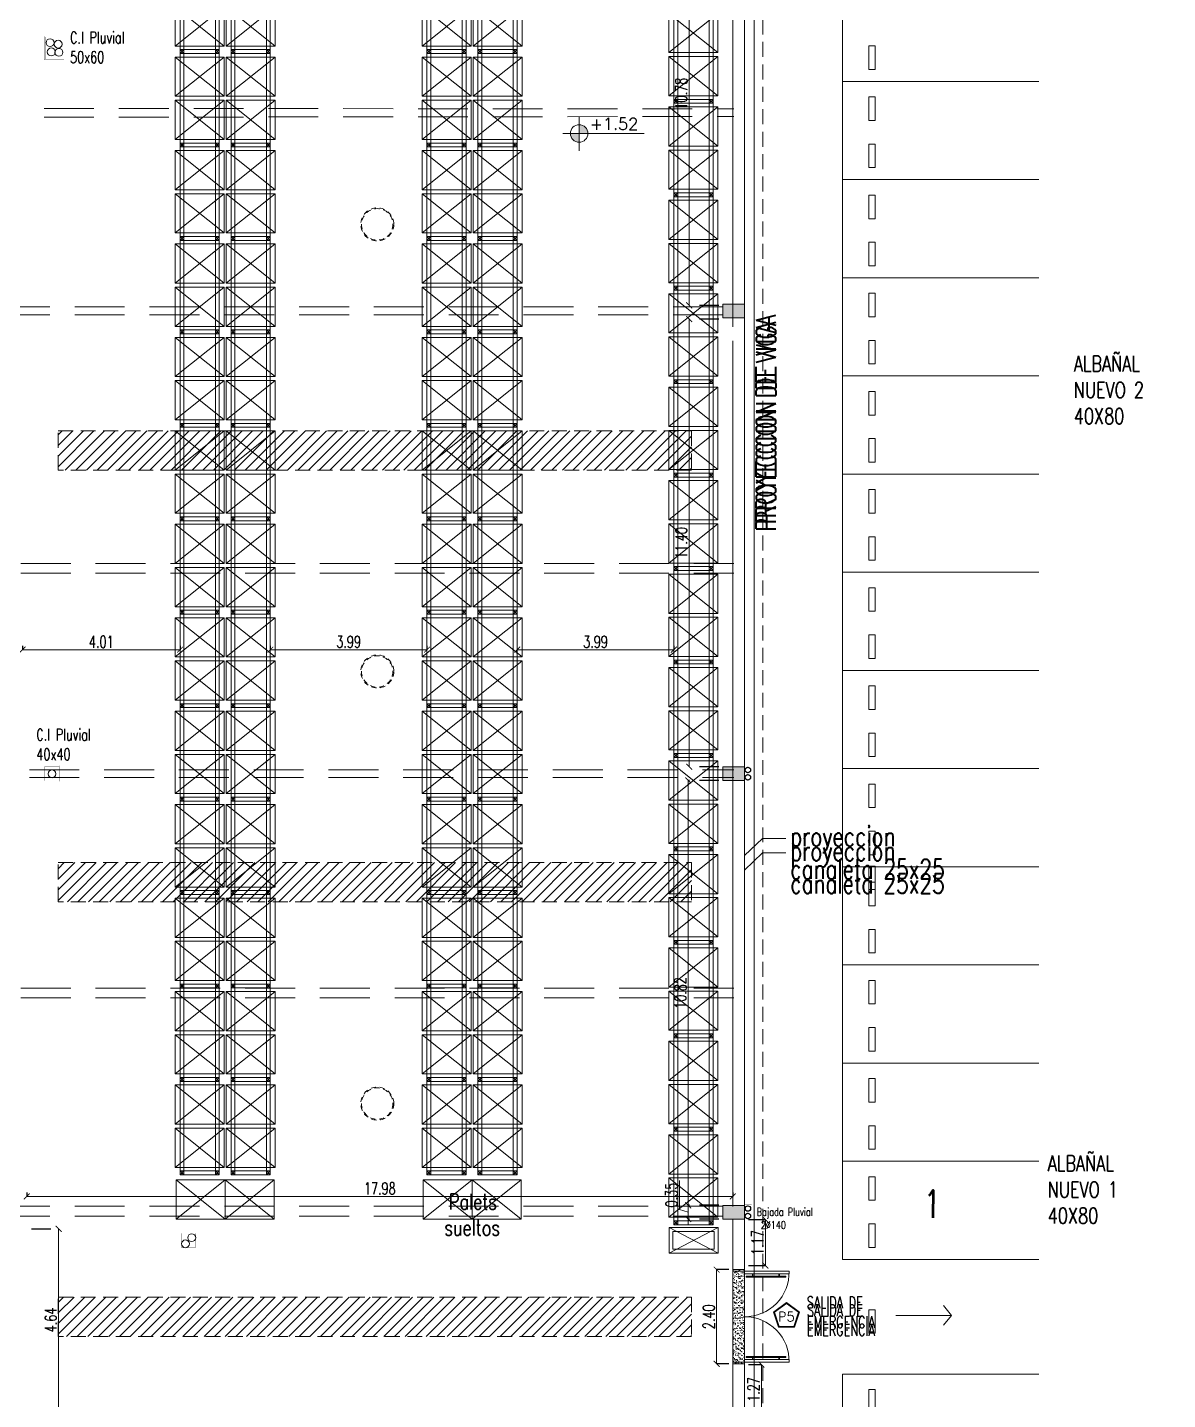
# Model space of a CAD drawing. Header units: millimetres. Extents: x 2828 to 3406, y 849 to 1266.
# Drawn here: x 2937.23 to 2966.27, y 1141.67 to 1176.62 of the extents above; entities that cross this region are included whole.
import ezdxf

# ---------------------------------------------------------------- set-up
doc = ezdxf.new("R2010")
doc.units = ezdxf.units.MM
doc.header["$PDMODE"] = 34
doc.header["$PDSIZE"] = -10
doc.linetypes.add('DASHDOT', pattern=[1, 0.5, -0.25, 0, -0.25])
doc.linetypes.add('DASHED', pattern=[19.05, 12.7, -6.35])
doc.layers.get('DEFPOINTS').update_dxf_attribs({"lineweight": 5})
for name, color, linetype, lineweight in [('0.05', 64, 'Continuous', 5), ('0.10', 161, 'Continuous', 9), ('0.15', 41, 'Continuous', 13), ('0.2', 4, 'Continuous', 15), ('0.20', 4, 'Continuous', 15), ('0.30', 1, 'Continuous', 25), ('arq cotas', 152, 'Continuous', 13), ('arq DP', 40, 'Continuous', 5), ('arq tex', 31, 'Continuous', 5), ('columnas', 12, 'Continuous', 20), ('des pl texto', 41, 'Continuous', 5), ('equip tx', 220, 'Continuous', 5), ('equipa cotas', 222, 'Continuous', 5), ('EQUIPAMIENTO', 4, 'Continuous', 15), ('gral texto', 70, 'Continuous', 5), ('proyecciones', 221, 'DASHED', 5), ('ref. arq', 252, 'Continuous', 5)]:
    doc.layers.add(name, color=color, linetype=linetype, lineweight=lineweight)
for name, color, linetype, lineweight, true_color in [('eolicos nuevos', 7, 'Continuous', 13, 0x387000), ('equipa auxiliar', 7, 'Continuous', 13, 0x878787), ('hatch', 7, 'Continuous', 13, 0x949494), ('lucernarios nuevos', 252, 'DASHED', 9, 0x696969), ('vehiculos', 7, 'Continuous', 9, 0x4a4a4a)]:
    doc.layers.add(name, color=color, linetype=linetype, lineweight=lineweight, true_color=true_color)
doc.layers.add('texto pluviales', color=52, linetype='Continuous')
doc.styles.add('100', font='romans.shx', dxfattribs={"width": 0.75, "height": 0.2})
doc.styles.add('250-cts', font='romans.shx', dxfattribs={"width": 0.7, "height": 0.25})
doc.styles.add('COTAS', font='romans.shx')
doc.styles.get("Standard").update_dxf_attribs({"font": 'romans.shx'})
doc.dimstyles.new('250', dxfattribs={"dimtxt": 0.3, "dimasz": 0.15, "dimexe": 0, "dimexo": 0.1, "dimgap": 0.05, "dimtad": 1, "dimzin": 0, "dimdsep": 46, "dimtxsty": '250-cts', "dimblk": 'ARCHTICK', "dimcen": 0.02, "dimclrd": 256, "dimclre": 256, "dimclrt": 256, "dimazin": 0, "dimtfac": 1, "dimtofl": 0, "dimtmove": 1, "dimatfit": 0, "dimldrblk": 'OPEN90', "dimfxl": 1, "dimtolj": 1, "dimtzin": 0, "dimlwd": -1, "dimarcsym": 0})

# ---------------------------------------------------------------- blocks, each defined once
blk = doc.blocks.new('rack relevado')
at = {"layer": 'EQUIPAMIENTO', "linetype": 'DASHED'}
for p, q in [((-2.3, 1.125), (-2.3, -0.125)), ((-1.3, -0.125), (-2.3, 1.125)), ((-2.3, -0.125), (-1.3, 1.125)), ((-2.3, 1.125), (-1.3, 1.125)), ((-1.3, 1.125), (-1.3, -0.125)), ((-0.2, -0.125), (-1.2, 1.125)), ((-1.2, -0.125), (-0.2, 1.125)), ((-1.2, 1.125), (-0.2, 1.125)), ((-1.2, 1.125), (-1.2, -0.125)), ((-0.2, -0.125), (-0.2, 1.125)), ((-2.3, -0.125), (-1.3, -0.125)), ((-1.2, -0.125), (-0.2, -0.125))]:
    blk.add_line(p, q, dxfattribs=at)
at = {"layer": 'EQUIPAMIENTO'}
for p, q in [((-2.49, 1), (-2.39, 1)), ((-2.49, 1), (-2.49, 0)), ((-2.49, 1), (-2.49, 0)), ((-2.49, 1), (-2.49, 0)), ((-2.39, 0.9), (-2.49, 1)), ((-2.49, 0.9), (-2.39, 1)), ((-2.49, 0.9), (-0.01, 0.9)), ((-2.4, 1), (-0.1, 1)), ((-2.39, 1), (-2.39, 0.075)), ((-2.39, 1), (-2.39, 0)), ((-2.39, 1), (-2.39, 0)), ((-2.39, 1), (-2.39, 0)), ((-2.39, 1), (-2.39, 0)), ((-0.11, 1), (-0.01, 1)), ((-0.11, 1), (-0.01, 1)), ((-0.11, 1), (-0.01, 1)), ((-0.11, 1), (-0.11, 0)), ((-0.11, 1), (-0.11, 0)), ((-0.11, 1), (-0.11, 0)), ((-0.01, 0.9), (-0.11, 1)), ((-0.11, 0.9), (-0.01, 1)), ((-0.11, 0.9), (-0.01, 0.9)), ((-0.01, 1), (-0.01, 0.075)), ((-0.01, 1), (-0.01, 0)), ((-0.01, 1), (-0.01, 0)), ((-0.01, 1), (-0.01, 0)), ((-0.01, 1), (-0.01, 0)), ((-2.49, 0.1), (-2.39, 0.1)), ((-2.49, 0.1), (-0.01, 0.1)), ((-2.39, 0), (-2.49, 0.1)), ((-2.49, 0), (-2.39, 0.1)), ((-2.49, 0), (-2.39, 0)), ((-0.01, 0), (-0.11, 0.1)), ((-0.11, 0), (-0.01, 0.1)), ((-0.11, 0), (-0.01, 0)), ((-2.39, 0), (-2.49, 0)), ((-0.1, 0), (-2.4, 0)), ((-0.01, 0), (-0.11, 0))]:
    blk.add_line(p, q, dxfattribs=at)
for points in [[(-2.49, 1), (-2.39, 1), (-2.39, 0.9), (-2.49, 0.9), (-2.49, 1)], [(-0.11, 1), (-0.01, 1), (-0.01, 0.9), (-0.11, 0.9), (-0.11, 1)], [(-2.49, 0.1), (-2.39, 0.1), (-2.39, 0), (-2.49, 0), (-2.49, 0.1)], [(-0.11, 0.1), (-0.01, 0.1), (-0.01, 0), (-0.11, 0), (-0.11, 0.1)]]:
    blk.add_lwpolyline(points, dxfattribs=at)
blk = doc.blocks.new('ERERR')
at = {"layer": 'EQUIPAMIENTO'}
for p, q in [((2953.594, 1141.142), (2954.843, 1141.792)), ((2953.594, 1141.792), (2954.843, 1141.142))]:
    blk.add_line(p, q, dxfattribs=at)
blk.add_lwpolyline([(2953.594, 1141.142), (2954.843, 1141.142), (2954.843, 1141.792), (2953.594, 1141.792), (2953.594, 1141.142)], dxfattribs=at)
blk.add_lwpolyline([(2953.694, 1141.242), (2954.743, 1141.242), (2954.743, 1141.692), (2953.694, 1141.692)], close=True, dxfattribs=at)
blk = doc.blocks.new('colum. perim')
at = {"layer": '0.05'}
h = blk.add_hatch(color=256, dxfattribs=at)
h.dxf.hatch_style = 1
h.paths.add_polyline_path([(1.567, 49.616), (1.567, 49.966), (1.017, 49.966), (1.017, 49.616)])
at = {"layer": 'columnas'}
for p, q in [((1.567, 49.966), (1.017, 49.966)), ((1.017, 49.966), (1.017, 49.616)), ((1.017, 49.966), (1.567, 49.966)), ((1.017, 49.616), (1.017, 49.966)), ((1.567, 49.616), (1.567, 49.966)), ((1.567, 49.966), (1.567, 49.616)), ((1.017, 49.616), (1.567, 49.616)), ((1.567, 49.616), (1.017, 49.616))]:
    blk.add_line(p, q, dxfattribs=at)
blk = doc.blocks.new('_ARCHTICK')
at = {"color": 0, "linetype": 'ByBlock', "const_width": 0.15}
blk.add_lwpolyline([(-0.5, -0.5), (0.5, 0.5)], dxfattribs=at)
blk = doc.blocks.new('*D183')
at = {"layer": 'arq cotas', "linetype": 'DASHDOT', "lineweight": -2, "transparency": 16777216}
for p, q in [((2937.211, 1146.945), (2937.211, 1146.845)), ((2955.194, 1146.945), (2955.194, 1146.845))]:
    blk.add_line(p, q, dxfattribs=at)
at = {"layer": 'arq cotas', "transparency": 16777216}
blk.add_line((2937.211, 1146.845), (2955.194, 1146.845), dxfattribs=at)
at = {"layer": 'DEFPOINTS', "color": 0, "transparency": 16777216}
for p in [(2937.211, 1146.845), (2955.194, 1146.845), (2955.194, 1146.845)]:
    blk.add_point(p, dxfattribs=at)
at = {"layer": 'arq cotas', "transparency": 16777216, "xscale": 0.15, "yscale": 0.15, "zscale": 0.15, "rotation": 180}
blk.add_blockref('_ARCHTICK', (2937.211, 1146.845), dxfattribs=at)
at = {"layer": 'arq cotas', "transparency": 16777216, "xscale": 0.15, "yscale": 0.15, "zscale": 0.15}
blk.add_blockref('_ARCHTICK', (2955.194, 1146.845), dxfattribs=at)
at = {"layer": 'arq cotas', "transparency": 16777216, "insert": (2946.203, 1147.045), "char_height": 0.3, "attachment_point": 5, "style": '250-cts'}
blk.add_mtext('\\A1;17.98', dxfattribs=at)
blk = doc.blocks.new('_Open90')
at = {"color": 0, "linetype": 'ByBlock', "lineweight": -2}
for p, q in [((0, 0), (-1, 0)), ((-0.5, 0.5), (0, 0)), ((0, 0), (-0.5, -0.5))]:
    blk.add_line(p, q, dxfattribs=at)
blk = doc.blocks.new('*D220')
at = {"layer": 'arq cotas', "linetype": 'DASHDOT', "lineweight": -2, "transparency": 16777216}
for p, q in [((2954.844, 1157.437), (2954.06, 1157.437)), ((2954.844, 1146.617), (2954.06, 1146.617))]:
    blk.add_line(p, q, dxfattribs=at)
at = {"layer": 'arq cotas', "transparency": 16777216}
blk.add_line((2954.06, 1146.617), (2954.06, 1157.437), dxfattribs=at)
at = {"layer": 'DEFPOINTS', "color": 0, "transparency": 16777216}
for p in [(2954.06, 1157.437), (2954.944, 1157.437), (2954.944, 1146.617)]:
    blk.add_point(p, dxfattribs=at)
at = {"layer": 'arq cotas', "transparency": 16777216, "xscale": 0.15, "yscale": 0.15, "zscale": 0.15}
for p, rotation in [((2954.06, 1157.437), 90), ((2954.06, 1146.617), 270)]:
    blk.add_blockref('_ARCHTICK', p, dxfattribs=dict(at, rotation=rotation))
at = {"layer": 'arq cotas', "transparency": 16777216, "insert": (2953.86, 1152.027), "char_height": 0.3, "attachment_point": 5, "rotation": 90, "style": '250-cts'}
blk.add_mtext('\\A1;10.82', dxfattribs=at)
blk = doc.blocks.new('*D221')
at = {"layer": 'arq cotas', "linetype": 'DASHDOT', "lineweight": -2, "transparency": 16777216}
for p, q in [((2954.844, 1169.188), (2954.085, 1169.188)), ((2954.844, 1157.787), (2954.085, 1157.787))]:
    blk.add_line(p, q, dxfattribs=at)
at = {"layer": 'arq cotas', "transparency": 16777216}
blk.add_line((2954.085, 1157.787), (2954.085, 1169.188), dxfattribs=at)
at = {"layer": 'DEFPOINTS', "color": 0, "transparency": 16777216}
for p in [(2954.085, 1169.188), (2954.944, 1169.188, -101.167), (2954.944, 1157.787)]:
    blk.add_point(p, dxfattribs=at)
at = {"layer": 'arq cotas', "transparency": 16777216, "xscale": 0.15, "yscale": 0.15, "zscale": 0.15}
for p, rotation in [((2954.085, 1169.188), 90), ((2954.085, 1157.787), 270)]:
    blk.add_blockref('_ARCHTICK', p, dxfattribs=dict(at, rotation=rotation))
at = {"layer": 'arq cotas', "transparency": 16777216, "insert": (2953.885, 1163.487), "char_height": 0.3, "attachment_point": 5, "rotation": 90, "style": '250-cts'}
blk.add_mtext('\\A1;11.40', dxfattribs=at)
blk = doc.blocks.new('*D222')
at = {"layer": 'arq cotas', "linetype": 'DASHDOT', "lineweight": -2, "transparency": 16777216}
for p, q in [((2954.844, 1180.322), (2954.083, 1180.322)), ((2954.844, 1169.537), (2954.083, 1169.537))]:
    blk.add_line(p, q, dxfattribs=at)
at = {"layer": 'arq cotas', "transparency": 16777216}
blk.add_line((2954.083, 1169.537), (2954.083, 1180.322), dxfattribs=at)
at = {"layer": 'DEFPOINTS', "color": 0, "transparency": 16777216}
for p in [(2954.083, 1180.322), (2954.944, 1180.322, -101.167), (2954.944, 1169.537, -101.167)]:
    blk.add_point(p, dxfattribs=at)
at = {"layer": 'arq cotas', "transparency": 16777216, "xscale": 0.15, "yscale": 0.15, "zscale": 0.15}
for p, rotation in [((2954.083, 1180.322), 90), ((2954.083, 1169.537), 270)]:
    blk.add_blockref('_ARCHTICK', p, dxfattribs=dict(at, rotation=rotation))
at = {"layer": 'arq cotas', "transparency": 16777216, "insert": (2953.883, 1174.93), "char_height": 0.3, "attachment_point": 5, "rotation": 90, "style": '250-cts'}
blk.add_mtext('\\A1;10.78', dxfattribs=at)
blk = doc.blocks.new('NIVEL')
at = {"layer": '0.10'}
h = blk.add_hatch(color=256, dxfattribs=at)
h.paths.add_polyline_path([(265.735, 100.104), (265.737, 99.66), (266.182, 99.662, 0.10356), (266.143, 99.84, 0.297796)])
h.paths.add_polyline_path([(265.737, 99.66), (265.293, 99.658, 0.10356), (265.331, 99.48, 0.297796), (265.739, 99.216)])
for p, q in [((265.737, 98.782), (265.737, 100.513)), ((264.902, 99.66), (269.056, 99.66))]:
    blk.add_line(p, q, dxfattribs=at)
blk.add_circle((265.737, 99.66), 0.444, dxfattribs=at)
blk = doc.blocks.new('*D238')
at = {"layer": 'arq cotas', "transparency": 16777216}
for p, q in [((2953.835, 1146.509), (2953.835, 1147.249)), ((2954.06, 1146.617), (2954.06, 1146.767)), ((2954.06, 1146.617), (2954.06, 1146.267)), ((2954.06, 1146.442), (2953.835, 1146.509)), ((2954.06, 1146.267), (2954.06, 1146.117))]:
    blk.add_line(p, q, dxfattribs=at)
at = {"layer": 'arq cotas', "linetype": 'DASHDOT', "lineweight": -2, "transparency": 16777216}
for p, q in [((2954.844, 1146.617), (2954.06, 1146.617)), ((2954.844, 1146.267), (2954.06, 1146.267))]:
    blk.add_line(p, q, dxfattribs=at)
at = {"layer": 'DEFPOINTS', "color": 0, "transparency": 16777216}
for p in [(2954.944, 1146.617), (2954.06, 1146.267), (2954.944, 1146.267)]:
    blk.add_point(p, dxfattribs=at)
at = {"layer": 'arq cotas', "transparency": 16777216, "xscale": 0.15, "yscale": 0.15, "zscale": 0.15}
for p, rotation in [((2954.06, 1146.617), 270), ((2954.06, 1146.267), 90)]:
    blk.add_blockref('_ARCHTICK', p, dxfattribs=dict(at, rotation=rotation))
at = {"layer": 'arq cotas', "transparency": 16777216, "insert": (2953.635, 1146.879), "char_height": 0.3, "attachment_point": 5, "rotation": 90, "style": '250-cts'}
blk.add_mtext('\\A1;0.35', dxfattribs=at)
blk = doc.blocks.new('*D367')
at = {"layer": 'arq cotas', "linetype": 'DASHDOT', "lineweight": -2, "transparency": 16777216}
for p, q in [((2955.594, 1146.254), (2956.026, 1146.254)), ((2955.594, 1145.084), (2956.026, 1145.084))]:
    blk.add_line(p, q, dxfattribs=at)
at = {"layer": 'arq cotas', "transparency": 16777216}
blk.add_line((2956.026, 1146.254), (2956.026, 1145.084), dxfattribs=at)
at = {"layer": 'DEFPOINTS', "color": 0, "transparency": 16777216}
for p in [(2955.494, 1146.254), (2955.494, 1145.084), (2956.026, 1145.084)]:
    blk.add_point(p, dxfattribs=at)
at = {"layer": 'arq cotas', "transparency": 16777216, "xscale": 0.15, "yscale": 0.15, "zscale": 0.15}
for p, rotation in [((2956.026, 1146.254), 90), ((2956.026, 1145.084), 270)]:
    blk.add_blockref('_ARCHTICK', p, dxfattribs=dict(at, rotation=rotation))
at = {"layer": 'arq cotas', "transparency": 16777216, "insert": (2955.826, 1145.669), "char_height": 0.3, "attachment_point": 5, "rotation": 90, "style": '250-cts'}
blk.add_mtext('\\A1;1.17', dxfattribs=at)
blk = doc.blocks.new('*D368')
at = {"layer": 'arq cotas', "linetype": 'DASHDOT', "lineweight": -2, "transparency": 16777216}
for p, q in [((2955.594, 1142.562), (2955.926, 1142.562)), ((2955.594, 1141.292), (2955.926, 1141.292))]:
    blk.add_line(p, q, dxfattribs=at)
at = {"layer": 'arq cotas', "transparency": 16777216}
blk.add_line((2955.926, 1142.562), (2955.926, 1141.292), dxfattribs=at)
at = {"layer": 'DEFPOINTS', "color": 0, "transparency": 16777216}
for p in [(2955.494, 1142.562), (2955.494, 1141.292), (2955.926, 1141.292)]:
    blk.add_point(p, dxfattribs=at)
at = {"layer": 'arq cotas', "transparency": 16777216, "xscale": 0.15, "yscale": 0.15, "zscale": 0.15}
for p, rotation in [((2955.926, 1142.562), 90), ((2955.926, 1141.292), 270)]:
    blk.add_blockref('_ARCHTICK', p, dxfattribs=dict(at, rotation=rotation))
at = {"layer": 'arq cotas', "transparency": 16777216, "insert": (2955.726, 1141.927), "char_height": 0.3, "attachment_point": 5, "rotation": 90, "style": '250-cts'}
blk.add_mtext('\\A1;1.27', dxfattribs=at)
blk = doc.blocks.new('*D369')
at = {"layer": 'arq cotas', "linetype": 'DASHDOT', "lineweight": -2, "transparency": 16777216}
for p, q in [((2955.094, 1144.979), (2954.785, 1144.979)), ((2955.094, 1142.579), (2954.785, 1142.579))]:
    blk.add_line(p, q, dxfattribs=at)
at = {"layer": 'arq cotas', "transparency": 16777216}
blk.add_line((2954.785, 1144.979), (2954.785, 1142.579), dxfattribs=at)
at = {"layer": 'DEFPOINTS', "color": 0, "transparency": 16777216}
for p in [(2955.194, 1144.979), (2954.785, 1142.579), (2955.194, 1142.579)]:
    blk.add_point(p, dxfattribs=at)
at = {"layer": 'arq cotas', "transparency": 16777216, "xscale": 0.15, "yscale": 0.15, "zscale": 0.15}
for p, rotation in [((2954.785, 1144.979), 90), ((2954.785, 1142.579), 270)]:
    blk.add_blockref('_ARCHTICK', p, dxfattribs=dict(at, rotation=rotation))
at = {"layer": 'arq cotas', "transparency": 16777216, "insert": (2954.585, 1143.779), "char_height": 0.3, "attachment_point": 5, "rotation": 90, "style": '250-cts'}
blk.add_mtext('\\A1;2.40', dxfattribs=at)
blk = doc.blocks.new('*D370')
at = {"layer": 'DEFPOINTS', "color": 0, "transparency": 16777216}
for p in [(2937.227, 1146.017), (2937.227, 1141.377), (2938.021, 1141.377)]:
    blk.add_point(p, dxfattribs=at)
at = {"layer": 'equipa cotas', "linetype": 'DASHDOT', "lineweight": -2, "transparency": 16777216}
for p, q in [((2937.327, 1146.017), (2938.021, 1146.017)), ((2937.327, 1141.377), (2938.021, 1141.377))]:
    blk.add_line(p, q, dxfattribs=at)
at = {"layer": 'equipa cotas', "transparency": 16777216}
blk.add_line((2938.021, 1146.017), (2938.021, 1141.377), dxfattribs=at)
at = {"layer": 'equipa cotas', "transparency": 16777216, "xscale": 0.15, "yscale": 0.15, "zscale": 0.15}
for p, rotation in [((2938.021, 1146.017), 90), ((2938.021, 1141.377), 270)]:
    blk.add_blockref('_ARCHTICK', p, dxfattribs=dict(at, rotation=rotation))
at = {"layer": 'equipa cotas', "transparency": 16777216, "insert": (2937.821, 1143.697), "char_height": 0.3, "attachment_point": 5, "rotation": 90, "style": '250-cts'}
blk.add_mtext('\\A1;4.64', dxfattribs=at)
blk = doc.blocks.new('RACK 2')
at = {"layer": 'equipa auxiliar', "linetype": 'DASHED'}
for p, q in [((4025.513, 30.883), (4026.763, 30.883)), ((4026.763, 30.883), (4025.513, 29.883)), ((4026.763, 29.883), (4025.513, 30.883)), ((4025.513, 29.883), (4025.513, 30.883)), ((4026.763, 30.883), (4026.763, 29.883)), ((4026.763, 29.883), (4028.013, 30.883)), ((4026.763, 30.883), (4028.013, 29.883)), ((4028.013, 30.883), (4026.763, 30.883)), ((4026.763, 29.883), (4026.763, 30.883)), ((4028.013, 30.883), (4028.013, 29.883)), ((4025.513, 29.883), (4026.763, 29.883)), ((4026.763, 29.883), (4028.013, 29.883))]:
    blk.add_line(p, q, dxfattribs=at)
blk = doc.blocks.new('*D382')
at = {"layer": 'DEFPOINTS', "color": 0, "transparency": 16777216}
for p in [(2937.102, 1160.768), (2941.114, 1160.768), (2941.114, 1160.768)]:
    blk.add_point(p, dxfattribs=at)
at = {"layer": 'equipa cotas', "linetype": 'DASHDOT', "lineweight": -2, "transparency": 16777216}
for p, q in [((2937.102, 1160.868), (2937.102, 1160.768)), ((2941.114, 1160.868), (2941.114, 1160.768))]:
    blk.add_line(p, q, dxfattribs=at)
at = {"layer": 'equipa cotas', "transparency": 16777216}
blk.add_line((2937.102, 1160.768), (2941.114, 1160.768), dxfattribs=at)
at = {"layer": 'equipa cotas', "transparency": 16777216, "xscale": 0.15, "yscale": 0.15, "zscale": 0.15, "rotation": 180}
blk.add_blockref('_ARCHTICK', (2937.102, 1160.768), dxfattribs=at)
at = {"layer": 'equipa cotas', "transparency": 16777216, "xscale": 0.15, "yscale": 0.15, "zscale": 0.15}
blk.add_blockref('_ARCHTICK', (2941.114, 1160.768), dxfattribs=at)
at = {"layer": 'equipa cotas', "transparency": 16777216, "insert": (2939.108, 1160.968), "char_height": 0.3, "attachment_point": 5, "style": '250-cts'}
blk.add_mtext('\\A1;4.01', dxfattribs=at)
blk = doc.blocks.new('*D383')
at = {"layer": 'DEFPOINTS', "color": 0, "transparency": 16777216}
for p in [(2943.414, 1160.768), (2947.405, 1160.768), (2947.405, 1160.768)]:
    blk.add_point(p, dxfattribs=at)
at = {"layer": 'equipa cotas', "linetype": 'DASHDOT', "lineweight": -2, "transparency": 16777216}
for p, q in [((2943.414, 1160.868), (2943.414, 1160.768)), ((2947.405, 1160.868), (2947.405, 1160.768))]:
    blk.add_line(p, q, dxfattribs=at)
at = {"layer": 'equipa cotas', "transparency": 16777216}
blk.add_line((2943.414, 1160.768), (2947.405, 1160.768), dxfattribs=at)
at = {"layer": 'equipa cotas', "transparency": 16777216, "xscale": 0.15, "yscale": 0.15, "zscale": 0.15, "rotation": 180}
blk.add_blockref('_ARCHTICK', (2943.414, 1160.768), dxfattribs=at)
at = {"layer": 'equipa cotas', "transparency": 16777216, "xscale": 0.15, "yscale": 0.15, "zscale": 0.15}
blk.add_blockref('_ARCHTICK', (2947.405, 1160.768), dxfattribs=at)
at = {"layer": 'equipa cotas', "transparency": 16777216, "insert": (2945.41, 1160.968), "char_height": 0.3, "attachment_point": 5, "style": '250-cts'}
blk.add_mtext('\\A1;3.99', dxfattribs=at)
blk = doc.blocks.new('*D384')
at = {"layer": 'DEFPOINTS', "color": 0, "transparency": 16777216}
for p in [(2949.705, 1160.768), (2953.694, 1160.768), (2953.694, 1160.768)]:
    blk.add_point(p, dxfattribs=at)
at = {"layer": 'equipa cotas', "linetype": 'DASHDOT', "lineweight": -2, "transparency": 16777216}
for p, q in [((2949.705, 1160.668), (2949.705, 1160.768)), ((2953.694, 1160.868), (2953.694, 1160.768))]:
    blk.add_line(p, q, dxfattribs=at)
at = {"layer": 'equipa cotas', "transparency": 16777216}
blk.add_line((2949.705, 1160.768), (2953.694, 1160.768), dxfattribs=at)
at = {"layer": 'equipa cotas', "transparency": 16777216, "xscale": 0.15, "yscale": 0.15, "zscale": 0.15, "rotation": 180}
blk.add_blockref('_ARCHTICK', (2949.705, 1160.768), dxfattribs=at)
at = {"layer": 'equipa cotas', "transparency": 16777216, "xscale": 0.15, "yscale": 0.15, "zscale": 0.15}
blk.add_blockref('_ARCHTICK', (2953.694, 1160.768), dxfattribs=at)
at = {"layer": 'equipa cotas', "transparency": 16777216, "insert": (2951.7, 1160.968), "char_height": 0.3, "attachment_point": 5, "style": '250-cts'}
blk.add_mtext('\\A1;3.99', dxfattribs=at)
blk = doc.blocks.new('A$C371A6B59')
at = {"layer": 'lucernarios nuevos'}
h = blk.add_hatch(dxfattribs=at)
h.set_pattern_fill('ANSI31', color=256, scale=0.06)
h.set_pattern_definition([(45, (-2882.44147, -1108.54296), (-0.134703842, 0.134703842), [])])
h.paths.add_polyline_path([(18.441, 1), (34.573, 1), (34.573, 0), (18.441, 0)])
at = {"layer": 'lucernarios nuevos', "ltscale": 0.03}
blk.add_lwpolyline([(18.441, 1), (34.573, 1), (34.573, 0), (18.441, 0)], close=True, dxfattribs=at)
blk = doc.blocks.new('A$C26D87C71')
at = {"layer": 'eolicos nuevos', "linetype": 'DASHED', "ltscale": 0.01}
for radius in [0.42, 0.4]:
    blk.add_circle((0, 0), radius, dxfattribs=at)
blk = doc.blocks.new('A$C45170E89')
at = {"layer": 'eolicos nuevos'}
blk.add_blockref('A$C26D87C71', (0, 0), dxfattribs=at)

msp = doc.modelspace()

# ---------------------------------------------------------------- hatches: boundary and pattern name
at = {"layer": '0.10'}
h = msp.add_hatch(dxfattribs=at)
h.set_pattern_fill('AR-SAND', color=256, scale=0.002)
h.set_pattern_definition([(37.5, (0.00199, 4.033575), (-0.0032000626, 0.0978826475), [0, -0.077216, 0, -0.08636, 0, -0.08255]), (7.5, (0.00199, 4.03358), (0.0899046566, 0.14336502), [0, -0.041656, 0, -0.069596, 0, -0.02667]), (327.5, (-0.06049, 4.033575), (0.158198474, 0.000287437), [0, -0.0254, 0, -0.09144, 0, -0.11938]), (317.5, (-0.0605, 4.03358), (0.1527112905, 0.0445858647), [0, -0.0127, 0, -0.059944, 0, -0.06858])])
edge = h.paths.add_edge_path()
edge.add_line((2955.194, 1144.975), (2955.194, 1142.579))
edge.add_line((2955.194, 1142.579), (2955.496, 1142.579))
edge.add_line((2955.496, 1142.579), (2955.496, 1144.979))
edge.add_line((2955.496, 1144.979), (2955.194, 1144.979))

# ---------------------------------------------------------------- linework, layer by layer
at = {"layer": '0.05'}
for p, q in [((2955.194, 1168.987), (2955.194, 1236.3)), ((2957.994, 1175.24), (2962.994, 1175.24)), ((2957.994, 1172.74), (2962.994, 1172.74)), ((2957.994, 1170.24), (2962.994, 1170.24)), ((2957.994, 1170.24), (2962.994, 1170.24)), ((2955.194, 1146.617), (2955.194, 1168.637)), ((2955.194, 1168.637), (2955.194, 1157.787)), ((2957.994, 1167.74), (2962.994, 1167.74)), ((2957.994, 1167.74), (2962.994, 1167.74)), ((2957.994, 1165.24), (2962.994, 1165.24)), ((2957.994, 1162.74), (2962.994, 1162.74)), ((2957.994, 1160.24), (2962.994, 1160.24)), ((2955.194, 1157.437), (2955.194, 1146.587)), ((2957.994, 1157.74), (2962.994, 1157.74)), ((2957.994, 1157.74), (2962.994, 1157.74)), ((2957.994, 1155.24), (2962.994, 1155.24)), ((2957.994, 1155.24), (2962.994, 1155.24)), ((2957.994, 1152.74), (2962.994, 1152.74)), ((2957.994, 1150.24), (2962.994, 1150.24)), ((2957.994, 1147.74), (2962.994, 1147.74)), ((2955.194, 1146.267), (2955.194, 1141.292)), ((2957.994, 1145.24), (2962.994, 1145.24)), ((2957.994, 1145.24), (2962.994, 1145.24)), ((2957.994, 1142.319), (2962.994, 1142.319)), ((2957.994, 1142.319), (2962.994, 1142.319))]:
    msp.add_line(p, q, dxfattribs=at)
at = {"layer": '0.05', "ltscale": 0.05}
msp.add_line((2955.494, 1146.267), (2955.494, 1141.292), dxfattribs=at)
at = {"layer": '0.05'}
for points in [[(2957.994, 1195.502), (2957.994, 1202.958), (2955.494, 1202.958), (2955.494, 1111.807), (2970.074, 1111.807)], [(2957.994, 1145.24), (2957.994, 1192.74)], [(2973.804, 1114.307), (2957.994, 1114.307), (2957.994, 1142.319)]]:
    msp.add_lwpolyline(points, dxfattribs=at)
at = {"layer": '0.05', "const_width": 0.002}
for points in [[(2955.494, 1157.755), (2955.494, 1157.8), (2955.677, 1157.8), (2955.677, 1157.424), (2955.494, 1157.424), (2955.494, 1157.47)], [(2955.494, 1146.585), (2955.494, 1146.63), (2955.677, 1146.63), (2955.677, 1146.254), (2955.494, 1146.254), (2955.494, 1146.3)]]:
    msp.add_lwpolyline(points, dxfattribs=at)
at = {"layer": '0.05'}
for centre in [(2955.581, 1157.704), (2955.581, 1157.516), (2955.581, 1146.534), (2955.581, 1146.346)]:
    msp.add_circle(centre, 0.07, dxfattribs=at)
at = {"layer": '0.10'}
for points in [[(2955.707, 1144.816), (2955.707, 1144.871), (2955.694, 1144.871), (2955.694, 1144.816)], [(2956.372, 1144.816), (2956.372, 1144.871), (2956.385, 1144.871), (2956.385, 1144.816)], [(2955.536, 1144.789), (2955.536, 1144.816), (2956.543, 1144.816), (2956.543, 1144.789)], [(2955.536, 1142.77), (2955.536, 1142.743), (2956.543, 1142.743), (2956.543, 1142.77)], [(2955.707, 1142.743), (2955.707, 1142.688), (2955.694, 1142.688), (2955.694, 1142.743)], [(2956.372, 1142.743), (2956.372, 1142.688), (2956.385, 1142.688), (2956.385, 1142.743)]]:
    msp.add_lwpolyline(points, close=True, dxfattribs=at)
at = {"layer": '0.15', "const_width": 0.005}
for points in [[(2937.66, 1176.391), (2938.16, 1176.391), (2938.16, 1175.791), (2937.66, 1175.791)], [(2937.68, 1176.371), (2938.14, 1176.371), (2938.14, 1175.811), (2937.68, 1175.811)]]:
    msp.add_lwpolyline(points, close=True, dxfattribs=at)
at = {"layer": '0.15', "const_width": 0.005, "elevation": 84.772}
for points in [[(2937.65, 1157.814), (2938.05, 1157.814), (2938.05, 1157.414), (2937.65, 1157.414)], [(2937.67, 1157.794), (2938.03, 1157.794), (2938.03, 1157.434), (2937.67, 1157.434)], [(2941.13, 1145.922), (2941.53, 1145.922), (2941.53, 1145.522), (2941.13, 1145.522)], [(2941.15, 1145.902), (2941.51, 1145.902), (2941.51, 1145.542), (2941.15, 1145.542)]]:
    msp.add_lwpolyline(points, close=True, dxfattribs=at)
at = {"layer": '0.2'}
for centre in [(2937.804, 1176.228, -101.167), (2938.01, 1176.19), (2937.834, 1175.993, -101.167), (2938.029, 1175.981), (2937.853, 1157.607), (2941.413, 1145.793), (2941.253, 1145.637)]:
    msp.add_circle(centre, 0.1, dxfattribs=at)
at = {"layer": '0.20'}
for points in [[(2955.194, 1144.939), (2955.194, 1144.979), (2955.493, 1144.979), (2955.493, 1144.939)], [(2956.63, 1144.939), (2955.494, 1144.939), (2955.494, 1144.871), (2956.63, 1144.871)], [(2955.194, 1142.62), (2955.194, 1142.579), (2955.493, 1142.579), (2955.493, 1142.62)], [(2956.63, 1142.62), (2955.494, 1142.62), (2955.494, 1142.688), (2956.63, 1142.688)]]:
    msp.add_lwpolyline(points, close=True, dxfattribs=at)
at = {"layer": '0.30'}
for centre in [(2955.581, 1157.704), (2955.581, 1157.516), (2955.581, 1146.534), (2955.581, 1146.346)]:
    msp.add_circle(centre, 0.07, dxfattribs=at)
at = {"layer": 'arq DP'}
for points in [[(2956.563, 1144.139), (2956.233, 1143.899), (2956.359, 1143.512), (2956.766, 1143.512), (2956.892, 1143.899)], [(2956.563, 1144.114), (2956.257, 1143.892), (2956.374, 1143.532), (2956.752, 1143.532), (2956.868, 1143.892)]]:
    msp.add_lwpolyline(points, close=True, dxfattribs=at)
at = {"layer": 'arq tex'}
for q in [(2955.494, 1155.154), (2956.551, 1155.592)]:
    msp.add_line((2955.951, 1155.592), q, dxfattribs=at)
at = {"layer": 'equip tx'}
for q in [(2955.494, 1155.523), (2956.551, 1155.961)]:
    msp.add_line((2955.951, 1155.961), q, dxfattribs=at)
at = {"layer": 'hatch'}
for points in [[(2959.351, 1143.815), (2960.767, 1143.815), (2960.56, 1144.062)], [(2959.351, 1143.815), (2960.767, 1143.815), (2960.56, 1143.567)]]:
    msp.add_lwpolyline(points, dxfattribs=at)
at = {"layer": 'proyecciones', "color": 251, "ltscale": 0.1, "true_color": 0x6b6b6b}
for p, q in [((2899.552, 1174.548), (2955.219, 1174.547)), ((2899.552, 1174.293), (2955.219, 1174.347)), ((2936.529, 1169.498, -101.167), (2955.219, 1169.498, -101.167)), ((2936.529, 1169.298, -101.167), (2955.219, 1169.298, -101.167)), ((2937.059, 1162.963), (2955.219, 1162.963)), ((2937.059, 1162.713), (2955.219, 1162.713)), ((2937.277, 1157.712), (2955.219, 1157.712)), ((2937.277, 1157.512), (2955.219, 1157.512)), ((2937.059, 1152.148), (2955.219, 1152.148)), ((2937.059, 1151.898), (2955.219, 1151.898)), ((2954.944, 1146.593), (2918.909, 1146.593)), ((2954.944, 1146.343), (2918.909, 1146.343))]:
    msp.add_line(p, q, dxfattribs=at)
at = {"layer": 'proyecciones', "ltscale": 0.03, "elevation": -101.167}
msp.add_lwpolyline([(2955.494, 1236.3), (2955.744, 1236.3), (2955.744, 1111.857), (2955.494, 1111.857)], close=True, dxfattribs=at)
at = {"layer": 'proyecciones', "ltscale": 0.03}
msp.add_lwpolyline([(2955.744, 1112.263), (2955.744, 1112.263), (2955.744, 1236.3), (2955.744, 1236.3)], close=True, dxfattribs=at)
msp.add_lwpolyline([(2955.965, 1111.857), (2955.965, 1236.3), (2955.744, 1236.3)], dxfattribs=at)
at = {"layer": 'ref. arq'}
for centre, start, end in [((2955.502, 1144.908), 269.5673, 1.6475), ((2955.502, 1142.651), 358.3525, 90.4327)]:
    msp.add_arc(centre, 1.128, start, end, dxfattribs=at)
at = {"layer": 'vehiculos', "elevation": -101.167}
for points in [[(2958.664, 1175.545), (2958.664, 1176.145), (2958.824, 1176.145), (2958.824, 1175.545)], [(2958.664, 1174.845), (2958.664, 1174.245), (2958.824, 1174.245), (2958.824, 1174.845)], [(2958.664, 1173.045), (2958.664, 1173.645), (2958.824, 1173.645), (2958.824, 1173.045)], [(2958.664, 1172.345), (2958.664, 1171.745), (2958.824, 1171.745), (2958.824, 1172.345)], [(2958.664, 1170.545), (2958.664, 1171.145), (2958.824, 1171.145), (2958.824, 1170.545)], [(2958.664, 1169.845), (2958.664, 1169.245), (2958.824, 1169.245), (2958.824, 1169.845)], [(2958.664, 1168.045), (2958.664, 1168.645), (2958.824, 1168.645), (2958.824, 1168.045)], [(2958.664, 1167.345), (2958.664, 1166.745), (2958.824, 1166.745), (2958.824, 1167.345)], [(2958.664, 1165.545), (2958.664, 1166.145), (2958.824, 1166.145), (2958.824, 1165.545)], [(2958.664, 1164.845), (2958.664, 1164.245), (2958.824, 1164.245), (2958.824, 1164.845)], [(2958.664, 1163.045), (2958.664, 1163.645), (2958.824, 1163.645), (2958.824, 1163.045)], [(2958.664, 1162.345), (2958.664, 1161.745), (2958.824, 1161.745), (2958.824, 1162.345)], [(2958.664, 1160.545), (2958.664, 1161.145), (2958.824, 1161.145), (2958.824, 1160.545)], [(2958.664, 1159.845), (2958.664, 1159.245), (2958.824, 1159.245), (2958.824, 1159.845)], [(2958.664, 1158.045), (2958.664, 1158.645), (2958.824, 1158.645), (2958.824, 1158.045)], [(2958.664, 1157.345), (2958.664, 1156.745), (2958.824, 1156.745), (2958.824, 1157.345)], [(2958.664, 1155.545), (2958.664, 1156.145), (2958.824, 1156.145), (2958.824, 1155.545)], [(2958.664, 1154.845), (2958.664, 1154.245), (2958.824, 1154.245), (2958.824, 1154.845)], [(2958.664, 1153.045), (2958.664, 1153.645), (2958.824, 1153.645), (2958.824, 1153.045)], [(2958.664, 1152.345), (2958.664, 1151.745), (2958.824, 1151.745), (2958.824, 1152.345)], [(2958.664, 1150.545), (2958.664, 1151.145), (2958.824, 1151.145), (2958.824, 1150.545)], [(2958.664, 1149.845), (2958.664, 1149.245), (2958.824, 1149.245), (2958.824, 1149.845)], [(2958.664, 1148.045), (2958.664, 1148.645), (2958.824, 1148.645), (2958.824, 1148.045)], [(2958.664, 1147.345), (2958.664, 1146.745), (2958.824, 1146.745), (2958.824, 1147.345)], [(2958.664, 1145.545), (2958.664, 1146.145), (2958.824, 1146.145), (2958.824, 1145.545)], [(2958.664, 1141.924), (2958.664, 1141.324), (2958.824, 1141.324), (2958.824, 1141.924)]]:
    msp.add_lwpolyline(points, close=True, dxfattribs=at)
at = {"layer": 'vehiculos'}
for points in [[(2958.664, 1154.657), (2958.664, 1155.257), (2958.824, 1155.257), (2958.824, 1154.657)], [(2958.664, 1143.957), (2958.664, 1143.357), (2958.824, 1143.357), (2958.824, 1143.957)]]:
    msp.add_lwpolyline(points, close=True, dxfattribs=at)

# ---------------------------------------------------------------- block references
at = {"layer": '0.10', "xscale": 0.5, "yscale": 0.5, "zscale": 0.5}
msp.add_blockref('NIVEL', (2818.413, 1124.085), dxfattribs=at)
at = {"layer": 'columnas', "ltscale": 0.05, "xscale": -1}
msp.add_blockref('colum. perim', (2956.511, 1119.606, -101.167), dxfattribs=at)
at = {"layer": 'columnas', "xscale": -1}
for p in [(2956.511, 1107.82), (2956.511, 1096.65)]:
    msp.add_blockref('colum. perim', p, dxfattribs=at)
at = {"layer": 'eolicos nuevos'}
for p in [(2946.139, 1171.601), (2946.139, 1160.213), (2946.139, 1149.208)]:
    msp.add_blockref('A$C45170E89', p, dxfattribs=at)
at = {"layer": 'EQUIPAMIENTO', "rotation": 90}
for p in [(2942.114, 1178.442), (2948.405, 1178.442), (2942.114, 1176.062), (2948.405, 1176.062), (2942.114, 1173.682), (2948.405, 1173.682), (2942.114, 1171.302), (2948.405, 1171.302), (2942.114, 1168.922), (2948.405, 1168.922), (2942.114, 1164.162), (2948.405, 1164.162), (2942.114, 1161.782), (2948.405, 1161.782), (2942.114, 1159.402), (2948.405, 1159.402), (2942.114, 1157.022), (2948.405, 1157.022), (2942.114, 1154.642), (2948.405, 1154.642), (2942.114, 1152.262), (2948.405, 1152.262), (2942.114, 1149.882), (2948.405, 1149.882)]:
    msp.add_blockref('rack relevado', p, dxfattribs=at)
at = {"layer": 'EQUIPAMIENTO', "xscale": -1}
for name, p, rotation in [('rack relevado', (2942.414, 1178.442), 270), ('rack relevado', (2948.705, 1178.442), 270), ('rack relevado', (2953.694, 1177.174), 270), ('rack relevado', (2942.414, 1176.062), 270), ('rack relevado', (2948.705, 1176.062), 270), ('rack relevado', (2953.694, 1174.794), 270), ('rack relevado', (2942.414, 1173.682), 270), ('rack relevado', (2948.705, 1173.682), 270), ('rack relevado', (2953.694, 1172.414), 270), ('rack relevado', (2942.414, 1171.302), 270), ('rack relevado', (2948.705, 1171.302), 270), ('rack relevado', (2953.694, 1170.034), 270), ('rack relevado', (2942.414, 1168.922), 270), ('rack relevado', (2948.705, 1168.922), 270), ('rack relevado', (2953.694, 1167.654), 270), ('rack relevado', (2941.114, 1166.542), 270), ('rack relevado', (2942.414, 1166.542), 270), ('rack relevado', (2947.405, 1166.542), 270), ('rack relevado', (2948.705, 1166.542), 270), ('rack relevado', (2953.694, 1165.274), 270), ('rack relevado', (2942.414, 1164.162), 270), ('rack relevado', (2948.705, 1164.162), 270), ('rack relevado', (2953.694, 1162.894), 270), ('rack relevado', (2942.414, 1161.782), 270), ('rack relevado', (2948.705, 1161.782), 270), ('rack relevado', (2953.694, 1160.514), 270), ('rack relevado', (2942.414, 1159.402), 270), ('rack relevado', (2948.705, 1159.402), 270), ('rack relevado', (2953.694, 1158.134), 270), ('rack relevado', (2942.414, 1157.022), 270), ('rack relevado', (2948.705, 1157.022), 270), ('rack relevado', (2953.694, 1155.754), 270), ('rack relevado', (2942.414, 1154.642), 270), ('rack relevado', (2948.705, 1154.642), 270), ('rack relevado', (2953.694, 1153.374), 270), ('rack relevado', (2942.414, 1152.262), 270), ('rack relevado', (2948.705, 1152.262), 270), ('rack relevado', (2953.694, 1150.994), 270), ('rack relevado', (2942.414, 1149.882), 270), ('rack relevado', (2948.705, 1149.882), 270), ('rack relevado', (2953.694, 1148.614), 270), ('RACK 2', (-1084.5, 1177.15), 180), ('RACK 2', (-1078.208, 1177.15), 180)]:
    msp.add_blockref(name, p, dxfattribs=dict(at, rotation=rotation))
at = {"layer": 'EQUIPAMIENTO'}
msp.add_blockref('ERERR', (-0.022, 4.258), dxfattribs=at)
at = {"layer": 'lucernarios nuevos'}
for p in [(2919.571, 1165.338), (2919.571, 1154.345), (2919.571, 1143.28, -50.583)]:
    msp.add_blockref('A$C371A6B59', p, dxfattribs=at)

# ---------------------------------------------------------------- texts
at = {"layer": '0.10', "insert": (2951.553, 1174.311), "char_height": 0.3, "width": 2.11456, "attachment_point": 1, "style": 'COTAS'}
msp.add_mtext('+1.52', dxfattribs=at)
at = {"layer": 'arq DP', "insert": (2956.56, 1143.901), "char_height": 0.24, "width": 0.29424, "attachment_point": 2}
msp.add_mtext('P5', dxfattribs=at)
at = {"layer": 'arq tex', "insert": (2955.789, 1163.972), "char_height": 0.5, "attachment_point": 1, "rotation": 90, "style": '100'}
msp.add_mtext_dynamic_manual_height_columns('PROYECCION DE VIGA ', width=7.76512, gutter_width=12.5, heights=[0], dxfattribs=at)
at = {"layer": 'arq tex', "attachment_point": 1}
for s, width, insert, char_height, style in [('proyeccion\\Pcanaleta 25x25', 50.70215, (2956.657, 1155.894), 0.5, '100'), ('SALIDA DE \\PEMERGENCIA', 7.76512, (2957.084, 1144.294), 0.3, '250-cts')]:
    msp.add_mtext_dynamic_manual_height_columns(s, width=width, gutter_width=12.5, heights=[0], dxfattribs=dict(at, insert=insert, char_height=char_height, style=style))
at = {"layer": 'des pl texto', "attachment_point": 1, "style": '100'}
for s, insert, char_height in [('ALBAÑAL\\PNUEVO 2\\P40X80', (2963.885, 1168.249), 0.4), ('ALBAÑAL\\PNUEVO 1\\P40X80', (2963.221, 1147.885), 0.4), ('Bajada Pluvial\\P 2%%C140', (2955.805, 1146.55), 0.2)]:
    msp.add_mtext_dynamic_manual_height_columns(s, width=50.70215, gutter_width=12.5, heights=[0], dxfattribs=dict(at, insert=insert, char_height=char_height))
at = {"layer": 'equip tx', "insert": (2955.789, 1163.786), "char_height": 0.5, "attachment_point": 1, "rotation": 90, "style": '100'}
msp.add_mtext_dynamic_manual_height_columns('PROYECCION DE VIGA ', width=7.76512, gutter_width=12.5, heights=[0], dxfattribs=at)
at = {"layer": 'equip tx', "attachment_point": 1}
for s, width, insert, char_height, style in [('proyeccion\\Pcanaleta 25x25', 50.70215, (2956.657, 1156.263), 0.5, '100'), ('\\pi24.723;Palets\\P\\pi24.608;sueltos', 50.70215, (2923.242, 1146.911), 0.4, '100'), ('SALIDA DE \\PEMERGENCIA', 7.76512, (2957.084, 1144.092), 0.3, '250-cts')]:
    msp.add_mtext_dynamic_manual_height_columns(s, width=width, gutter_width=12.5, heights=[0], dxfattribs=dict(at, insert=insert, char_height=char_height, style=style))
at = {"layer": 'gral texto', "insert": (2960.274, 1146.65), "char_height": 0.7, "width": 29.4075, "attachment_point": 5, "rotation": 359.5989, "style": '250-cts'}
msp.add_mtext('1', dxfattribs=at)
at = {"layer": 'texto pluviales', "char_height": 0.3, "attachment_point": 1, "style": '250-cts'}
for s, insert in [('C.I Pluvial\\P50x60', (2938.312, 1176.507, -16.394)), ('C.I Pluvial\\P40x40', (2937.453, 1158.753, 84.772))]:
    msp.add_mtext_dynamic_manual_height_columns(s, width=50.70215, gutter_width=12.5, heights=[0], dxfattribs=dict(at, insert=insert))

# ---------------------------------------------------------------- dimensions: what is measured, and where the dimension line sits
at = {"layer": 'arq cotas'}
for base, p1, p2, picture, middle in [((2954.08276, 1180.32227), (2954.94373, 1169.53729, -101.16666), (2954.94373, 1180.32227, -101.16666), '*D222', (2953.88276, 1174.92978)), ((2954.085, 1169.188), (2954.944, 1157.787), (2954.944, 1169.188, -101.167), '*D221', (2953.885, 1163.487)), ((2954.06, 1157.437), (2954.944, 1146.617), (2954.944, 1157.437), '*D220', (2953.86, 1152.027))]:
    dim = msp.add_linear_dim(base=base, p1=p1, p2=p2, angle=90, dimstyle='250', override={"dimfxl": 0}, dxfattribs=at)
    dim.commit()
    dim.dimension.update_dxf_attribs({"geometry": picture, "text_midpoint": middle})
for base, p1, p2, picture, middle in [((2954.06, 1146.267), (2954.944, 1146.617), (2954.944, 1146.267), '*D238', (2953.635, 1146.559)), ((2956.026, 1145.084), (2955.494, 1146.254), (2955.494, 1145.084), '*D367', (2955.826, 1145.669)), ((2954.785, 1142.579), (2955.194, 1144.979), (2955.194, 1142.579), '*D369', (2954.585, 1143.779)), ((2955.926, 1141.292), (2955.494, 1142.562), (2955.494, 1141.292), '*D368', (2955.726, 1141.927))]:
    dim = msp.add_linear_dim(base=base, p1=p1, p2=p2, angle=90, dimstyle='250', dxfattribs=at)
    dim.commit()
    dim.dimension.update_dxf_attribs({"geometry": picture, "text_midpoint": middle})
dim = msp.add_linear_dim(base=(2955.194, 1146.845), p1=(2937.211, 1146.845), p2=(2955.194, 1146.845), dimstyle='250', dxfattribs=at)
dim.commit()
dim.dimension.update_dxf_attribs({"geometry": '*D183', "text_midpoint": (2946.203, 1147.045)})
at = {"layer": 'equipa cotas'}
for base, p1, p2, picture, middle in [((2941.114, 1160.768), (2937.102, 1160.768), (2941.114, 1160.768), '*D382', (2939.108, 1160.968)), ((2947.405, 1160.768), (2943.414, 1160.768), (2947.405, 1160.768), '*D383', (2945.41, 1160.968)), ((2953.694, 1160.768), (2949.705, 1160.768), (2953.694, 1160.768), '*D384', (2951.7, 1160.968))]:
    dim = msp.add_linear_dim(base=base, p1=p1, p2=p2, dimstyle='250', dxfattribs=at)
    dim.commit()
    dim.dimension.update_dxf_attribs({"geometry": picture, "text_midpoint": middle})
dim = msp.add_linear_dim(base=(2938.021, 1141.377), p1=(2937.227, 1146.017), p2=(2937.227, 1141.377), angle=90, dimstyle='250', dxfattribs=at)
dim.commit()
dim.dimension.update_dxf_attribs({"geometry": '*D370', "text_midpoint": (2937.821, 1143.697)})

doc.saveas('drawing.dxf')
